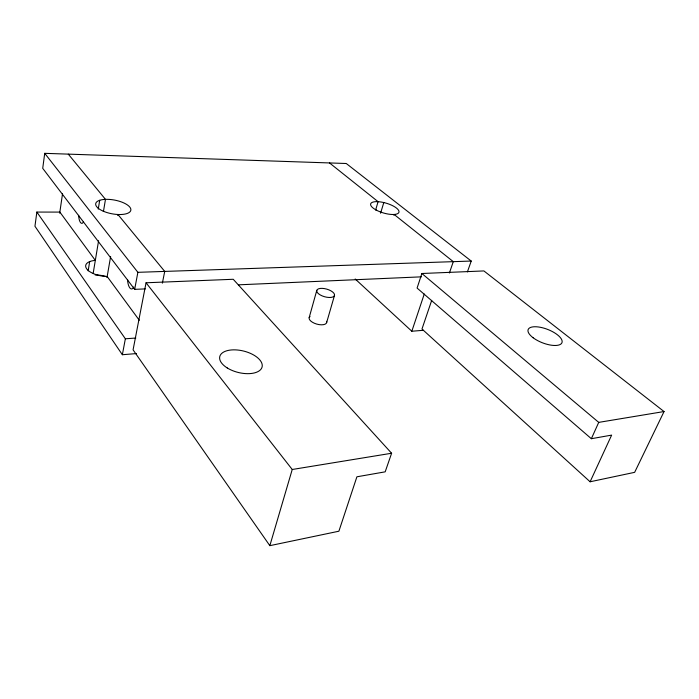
<?xml version="1.0" encoding="UTF-8"?>
<svg xmlns="http://www.w3.org/2000/svg" width="699" height="699" viewBox="0 0 699 699"><rect width="100%" height="100%" fill="white"/><g stroke="black" fill="none" stroke-linecap="round" stroke-linejoin="round"><path stroke-width="1.05" d="M139.311 320.273L107.165 276.507A17.344 7.672 9.7 0 1 86.711 268.888A17.344 7.672 9.7 0 1 95.326 260.386L59.861 212.094L36.855 212.068L34.95 226.249L122.36 354.725L136.445 353.58M467.404 271.911L471.231 261.05L346.258 163.505L44.727 153.334L42.718 168.328L134.662 289.36L145.34 288.897M59.695 213.204L62.508 193.868M88.161 270.854L89.673 261.601M98.253 209.132L99.695 200.281M93.185 273.257L98.585 240.753M103.522 211.081L105.47 199.355L68.275 154.13M107.008 277.451L110.625 256.568M117.747 215.502L117.921 214.497L164.728 271.413L162.36 283.165M122.36 354.725L125.357 338.788L36.855 212.068M134.662 289.36L137.878 272.322L44.727 153.334M146.056 282.78L133.081 349.849L269.84 545.666L338.893 531.214L356.901 476.797L385.184 471.834L391.615 453.249L233.23 279.277L146.056 282.78L292.234 469.492L269.84 545.666M309.185 317.564L316.804 290.33M326.625 322.632L334.489 295.459A9.209 3.958 15.9 0 0 322.178 288.364A9.209 3.958 15.9 0 0 320.247 294.943A9.209 3.958 15.9 0 0 334.489 295.459M375.651 209.936L378.098 201.688L329.509 162.937M380.579 213.239L383.795 202.553M393.869 215.309L394.131 214.471L453.293 261.653L449.396 273.003M590.105 481.777L634.648 472.341L664.05 411.545L483.9 270.932L421.89 273.501L417.085 288.067L591.354 438.71L611.642 435.11L590.105 481.777L421.978 329.011L431.694 300.378M423.515 330.286L411.825 331.239L424.267 294.026M591.354 438.71L598.728 422.379L664.05 411.545M292.234 469.492L391.615 453.249M125.357 338.788L135.824 338.036M238.411 284.834L421.427 276.839M137.878 272.322L471.231 261.05M421.89 273.501L598.728 422.379M355.188 278.988L411.825 331.239M95.169 274.969A17.213 7.838 9.5 0 1 107.192 276.883M83.557 221.758A8.231 2.988 88.6 0 1 80.49 222.509A8.231 2.988 88.6 0 1 78.664 215.318M133.806 286.966A9.026 3.635 87.4 0 1 129.944 288.04A9.026 3.635 87.4 0 1 127.594 279.696M326.573 321.322A9.078 4.133 15.9 0 1 316.638 324.065A9.078 4.133 15.9 0 1 309.998 316.49M376.114 210.006A14.758 5.085 16.5 0 0 398.893 212.417A14.758 5.085 16.5 0 0 379.374 201.793A14.758 5.085 16.5 0 0 376.114 210.006M103.225 211.168A17.877 6.981 10.6 0 0 130.827 210.285A17.877 6.981 10.6 0 0 105.759 199.346A17.877 6.981 10.6 0 0 103.225 211.168M227.262 367.962A21.8 11.044 13.8 0 0 261.95 367.456A21.8 11.044 13.8 0 0 233.588 349.849A21.8 11.044 13.8 0 0 227.262 367.962M533.162 337.783A18.139 7.182 21.2 0 0 561.664 343.244A18.139 7.182 21.2 0 0 540.344 327.289A18.139 7.182 21.2 0 0 533.162 337.783"/></g></svg>
